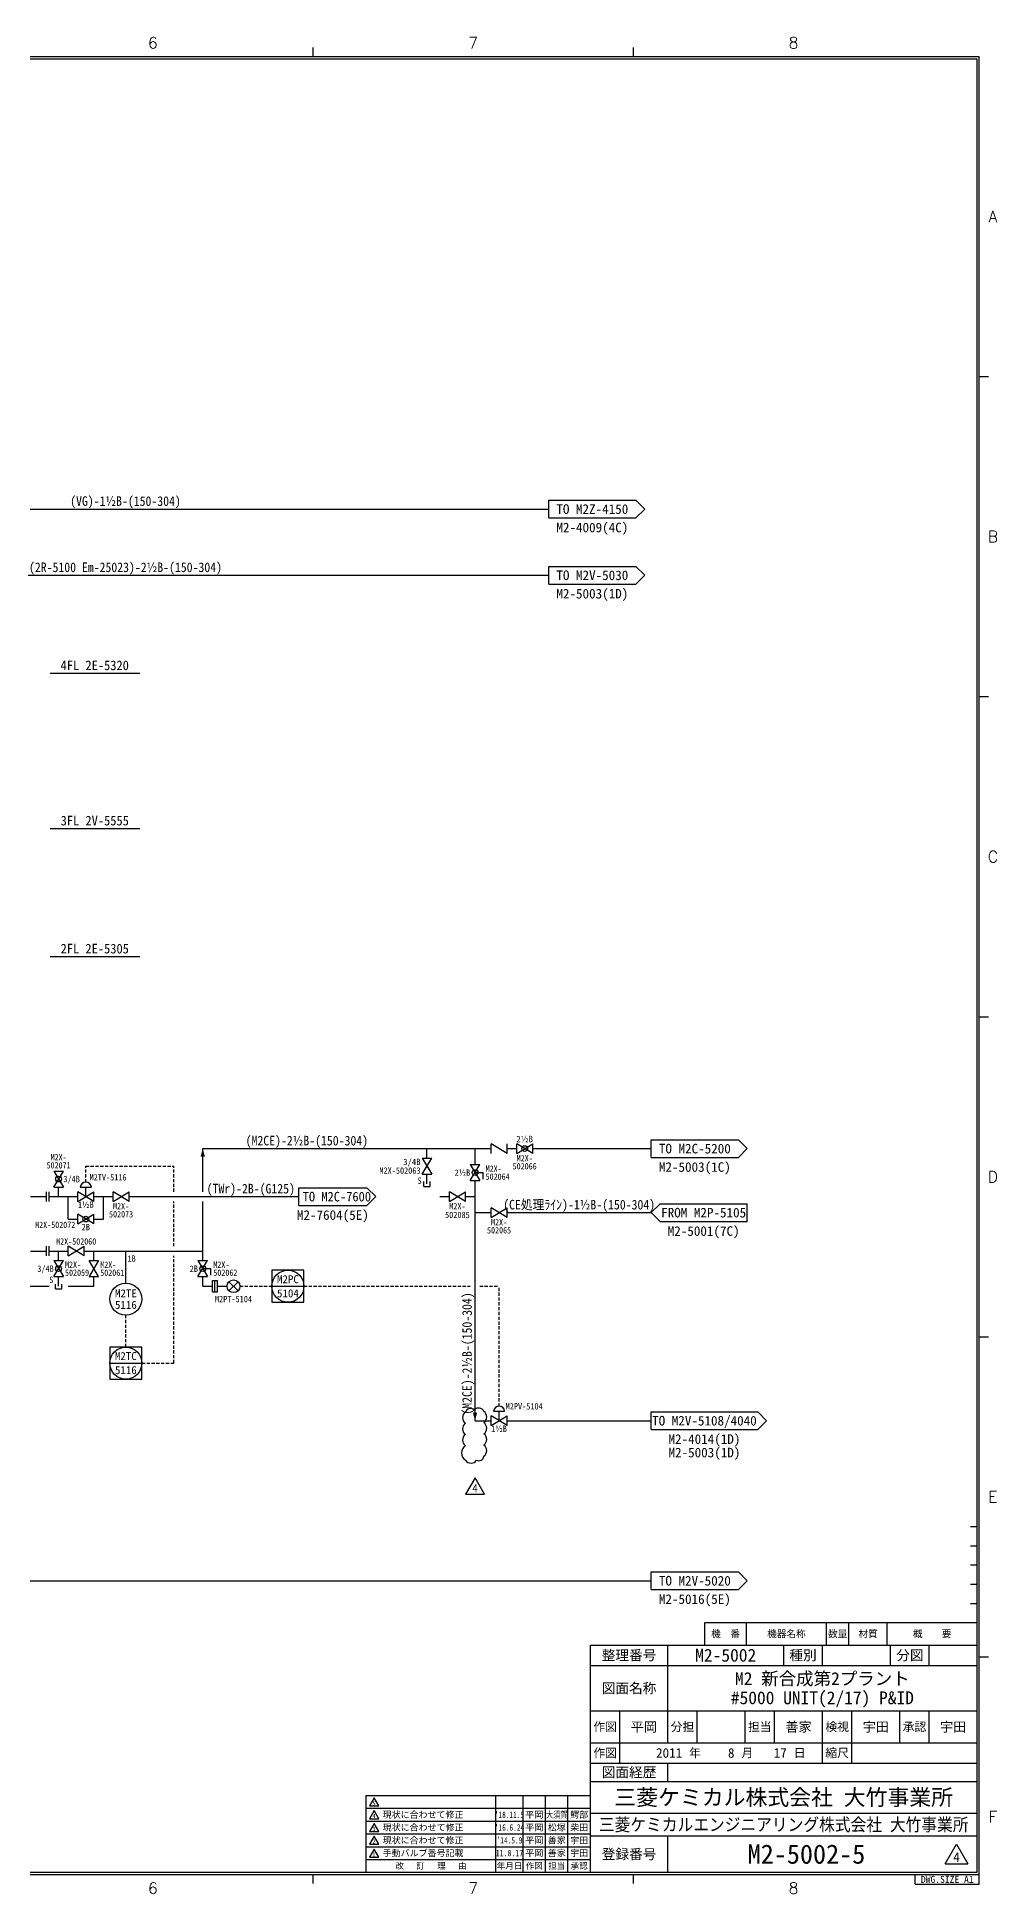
# Model space of a CAD drawing. Extents: x -5 to 813, y -6 to 574.
# Drawn here: x 514 to 813, y -6 to 574 of the extents above; entities that cross this region are included whole.
import ezdxf
from ezdxf.enums import TextEntityAlignment as Align

# ---------------------------------------------------------------- set-up
doc = ezdxf.new("R2010")
doc.units = 0
doc.header["$LTSCALE"] = 8
doc.linetypes.add('HIDDEN2', pattern=[0.1875, 0.125, -0.0625])
for name, color, linetype in [('1', 7, 'CONTINUOUS'), ('10', 7, 'CONTINUOUS'), ('2', 7, 'CONTINUOUS'), ('4', 7, 'CONTINUOUS'), ('5', 7, 'CONTINUOUS'), ('6', 2, 'CONTINUOUS'), ('7', 7, 'CONTINUOUS'), ('9', 1, 'CONTINUOUS'), ('FRAME', 2, 'CONTINUOUS'), ('FRAME @ 1', 2, 'CONTINUOUS')]:
    doc.layers.add(name, color=color, linetype=linetype)
doc.styles.add('SMP-SET', font='SIMPLEX.shx', dxfattribs={"bigfont": 'extfont.shx'})
doc.styles.get("Standard").update_dxf_attribs({"font": '', "width": 0.9})
doc.styles.add('図枠用', font='')
doc.styles.get('Standard').set_extended_font_data('MS Gothic')
doc.styles.get('図枠用').set_extended_font_data('MS Gothic')

# ---------------------------------------------------------------- blocks, each defined once
blk = doc.blocks.new('計測設備一般_現場')
at = {"layer": '2'}
blk.add_circle((625.98, 353.21), 5, dxfattribs=at)
for tag, p in [('TAG2', (625.98, 355.01)), ('TAG1', (625.98, 351.41))]:
    blk.add_attdef(tag, text='', height=2.5, dxfattribs=at).set_placement(p, align=Align.MIDDLE_CENTER)
blk = doc.blocks.new('CRT_計器室')
at = {"layer": '4'}
blk.add_line((520.83, 146.5), (530.83, 146.5), dxfattribs=at)
blk.add_lwpolyline([(520.83, 141.5), (530.83, 141.5), (530.83, 151.5), (520.83, 151.5)], close=True, dxfattribs=at)
blk.add_circle((525.83, 146.5), 5, dxfattribs=at)
for tag, p in [('TAG16', (525.83, 148.7)), ('TAG15', (525.83, 144.3))]:
    blk.add_attdef(tag, text='', height=2.5, dxfattribs=at).set_placement(p, align=Align.MIDDLE_CENTER)
blk = doc.blocks.new('FRAME')
at = {"layer": 'FRAME', "color": 4}
for p, q in [((600, 568), (600, 570.84)), ((700, 568), (700, 570.84)), ((807.98, 468), (810.82, 468)), ((807.98, 368), (810.82, 368)), ((807.98, 268), (810.82, 268)), ((807.98, 168), (810.82, 168)), ((686.57, 65.32), (807.27, 65.32)), ((807.98, 68), (810.82, 68)), ((686.57, 51.12), (807.27, 51.12)), ((686.57, 34.79), (807.27, 34.79)), ((686.57, 29.11), (807.27, 29.11)), ((710.71, 29.11), (710.71, 34.79)), ((616.57, 0.71), (616.57, 24.71)), ((686.57, 19.17), (807.27, 19.17)), ((686.57, 12.07), (807.27, 12.07)), ((710.71, 0.71), (710.71, 12.07)), ((616.57, 4.71), (686.57, 4.71)), ((600, -2.84), (600, 0)), ((700, -2.84), (700, 0))]:
    blk.add_line(p, q, dxfattribs=at)
at = {"layer": 'FRAME', "color": 2}
for p, q in [((0, 568), (807.98, 568)), ((0.71, 567.29), (807.27, 567.29)), ((807.27, 0.71), (807.27, 567.29)), ((807.98, 0), (807.98, 568)), ((0, 0), (807.98, 0)), ((0.71, 0.71), (807.27, 0.71))]:
    blk.add_line(p, q, dxfattribs=at)
at = {"layer": 'FRAME', "color": 7}
for p, q in [((805.27, 108.71), (807.27, 108.71)), ((805.27, 102.71), (807.27, 102.71)), ((805.27, 96.71), (807.27, 96.71)), ((805.27, 90.71), (807.27, 90.71)), ((805.27, 84.71), (807.27, 84.71)), ((735.27, 71.71), (735.27, 78.71)), ((760.27, 71.71), (760.27, 78.71)), ((767.27, 71.71), (767.27, 78.71)), ((779.27, 71.71), (779.27, 78.71)), ((710.71, 41.18), (710.71, 71.71)), ((746.92, 65.32), (746.92, 71.71)), ((758.99, 65.32), (758.99, 71.71)), ((780.29, 65.32), (780.29, 71.71)), ((792.36, 65.32), (792.36, 71.71)), ((695.8, 34.79), (695.8, 51.12)), ((719.94, 41.18), (719.94, 51.12)), ((734.85, 41.18), (734.85, 51.12)), ((744.08, 41.18), (744.08, 51.12)), ((758.99, 34.79), (758.99, 51.12)), ((768.22, 34.79), (768.22, 51.12)), ((783.13, 41.18), (783.13, 51.12)), ((792.36, 41.18), (792.36, 51.12)), ((686.57, 41.18), (807.27, 41.18)), ((616.57, 24.71), (686.57, 24.71)), ((619.02, 23.97), (617.57, 21.45)), ((620.48, 21.45), (619.02, 23.97)), ((657.07, 0.71), (657.07, 24.71)), ((665.57, 0.71), (665.57, 24.71)), ((672.57, 0.71), (672.57, 24.71)), ((679.57, 0.71), (679.57, 24.71)), ((616.57, 20.71), (686.57, 20.71)), ((617.57, 21.45), (620.48, 21.45)), ((619.02, 19.97), (617.57, 17.45)), ((617.57, 17.45), (620.48, 17.45)), ((620.48, 17.45), (619.02, 19.97)), ((616.57, 16.71), (686.57, 16.71)), ((616.57, 12.71), (686.57, 12.71)), ((619.02, 15.97), (617.57, 13.45)), ((617.57, 13.45), (620.48, 13.45)), ((619.02, 11.97), (617.57, 9.45)), ((620.48, 13.45), (619.02, 15.97)), ((620.48, 9.45), (619.02, 11.97)), ((616.57, 8.71), (686.57, 8.71)), ((617.57, 9.45), (620.48, 9.45)), ((619.02, 7.97), (617.57, 5.45)), ((620.48, 5.45), (619.02, 7.97)), ((797.33, 3.32), (800.88, 9.46)), ((800.88, 9.46), (804.43, 3.32)), ((617.57, 5.45), (620.48, 5.45)), ((797.33, 3.32), (804.43, 3.32)), ((787.98, -3), (787.98, 0)), ((787.98, -3), (807.98, -3)), ((807.98, -3), (807.98, 0))]:
    blk.add_line(p, q, dxfattribs=at)
at = {"layer": 'FRAME', "color": 3}
for p, q in [((722.27, 78.71), (807.27, 78.71)), ((722.27, 71.71), (722.27, 78.71)), ((686.57, 71.71), (807.27, 71.71)), ((686.57, 0.71), (686.57, 71.71))]:
    blk.add_line(p, q, dxfattribs=at)
at = {"layer": 'FRAME', "color": 4, "style": 'SMP-SET'}
for s, p in [('6', (550, 572.26)), ('7', (650, 572.26)), ('8', (750, 572.26)), ('A', (812.24, 518)), ('B', (812.24, 418)), ('C', (812.24, 318)), ('D', (812.24, 218)), ('E', (812.24, 118)), ('F', (812.24, 18)), ('6', (550, -4.26)), ('7', (650, -4.26)), ('8', (750, -4.26))]:
    blk.add_text(s, height=3.55, dxfattribs=at).set_placement(p, align=Align.MIDDLE_CENTER)
at = {"layer": 'FRAME', "color": 7, "style": '図枠用'}
for s, height, p in [('機  番', 2.2, (728.77, 75.21)), ('機器名称', 2.2, (747.77, 75.21)), ('数量', 2.2, (763.77, 75.21)), ('材質', 2.2, (773.27, 75.21)), ('概    要', 2.2, (793.27, 75.21)), ('整理番号', 3.124, (698.64, 68.52)), ('種別', 3.124, (752.96, 68.52)), ('分図', 3.124, (786.33, 68.52)), ('図面名称', 3.124, (698.64, 58.22)), ('作図', 2.698, (691.19, 46.15)), ('分担', 2.698, (715.33, 46.15)), ('担当', 2.698, (739.47, 46.15)), ('検視', 2.698, (763.61, 46.15)), ('承認', 2.698, (787.75, 46.15)), ('作図', 2.698, (691.19, 37.99)), ('年', 2.7, (719.23, 37.99)), ('月', 2.7, (735.56, 37.99)), ('日', 2.7, (751.89, 37.99)), ('縮尺', 2.698, (763.61, 37.99)), ('図面経歴', 3.124, (698.64, 31.95)), ('5', 1.3, (619.02, 22.29)), ('4', 1.3, (619.02, 18.29)), ('3', 1.3, (619.02, 14.29)), ('2', 1.3, (619.02, 10.29)), ('1', 1.3, (619.02, 6.29)), ('登録番号', 3.124, (698.64, 6.39)), ('改   訂   理   由', 1.9, (636.82, 2.71)), ('年月日', 1.9, (661.32, 2.71)), ('作図', 1.9, (669.07, 2.71)), ('担当', 1.9, (676.07, 2.71)), ('承認', 1.9, (683.07, 2.71)), ('DWG.SIZE A1', 2.2, (797.98, -1.5))]:
    blk.add_text(s, height=height, dxfattribs=at).set_placement(p, align=Align.MIDDLE_CENTER)
at = {"layer": 'FRAME', "color": 7}
for s, height, p in [('M2-5002', 4, (728.82, 68.52)), ('M2 新合成第2プラント', 4, (758.99, 61.22)), ('#5000 UNIT(2/17) P&ID', 4, (758.99, 55.22)), ('平岡', 3, (703.26, 46.15)), ('善家', 3, (751.54, 46.15)), ('宇田', 3, (775.68, 46.15)), ('宇田', 3, (799.82, 46.15)), ('平岡', 2, (669.07, 18.71)), ('鰐部', 2, (683.07, 18.71)), ('平岡', 2, (669.07, 14.71)), ('平岡', 2, (669.07, 10.71)), ('松塚', 2, (676.07, 14.71)), ('善家', 2, (676.07, 10.71)), ('柴田', 2, (683.07, 14.71)), ('宇田', 2, (683.07, 10.71)), ('平岡', 2, (669.07, 6.71)), ('善家', 2, (676.07, 6.71)), ('宇田', 2, (683.07, 6.71)), ('4', 3, (800.88, 5.42))]:
    blk.add_text(s, height=height, dxfattribs=at).set_placement(p, align=Align.MIDDLE_CENTER)
for s, p in [('2011', (715.23, 37.99)), ('2011', (715.23, 37.99)), ('8', (731.56, 37.99)), ('17', (747.89, 37.99))]:
    blk.add_text(s, height=3, dxfattribs=at).set_placement(p, align=Align.MIDDLE_RIGHT)
at = {"layer": 'FRAME', "color": 3, "style": '図枠用'}
blk.add_text('三菱ケミカル株式会社 大竹事業所', height=5, dxfattribs=at).set_placement((746.92, 24.14), align=Align.MIDDLE_CENTER)
at = {"layer": 'FRAME', "color": 7}
for s, p in [('現状に合わせて修正', (621.75, 18.71)), ('現状に合わせて修正', (621.75, 14.71)), ('現状に合わせて修正', (621.75, 10.71)), ('手動バルブ番号記載', (621.75, 6.71))]:
    blk.add_text(s, height=2, dxfattribs=at).set_placement(p, align=Align.MIDDLE_LEFT)
for s, width, p in [("'18.11.5", 0.7, (661.32, 18.71)), ('大須賀', 0.8, (676.07, 18.71)), ("'16.6.24", 0.7, (661.32, 14.71)), ("'14.5.9", 0.7, (661.32, 10.71)), ('11.8.17', 0.75, (661.32, 6.71))]:
    blk.add_text(s, height=2, dxfattribs=dict(at, width=width)).set_placement(p, align=Align.MIDDLE_CENTER)
at = {"layer": 'FRAME', "color": 3, "style": '図枠用', "width": 0.9}
blk.add_text('三菱ケミカルエンジニアリング株式会社 大竹事業所', height=4, dxfattribs=at).set_placement((746.92, 15.62), align=Align.MIDDLE_CENTER)
at = {"layer": 'FRAME'}
blk.add_text('M2-5002-5', height=6, dxfattribs=at).set_placement((754.02, 6.39), align=Align.MIDDLE_CENTER)

msp = doc.modelspace()

# ---------------------------------------------------------------- linework, layer by layer
at = {"layer": '1'}
for p, q in [((517.96, 375.29), (545.87, 375.29)), ((517.96, 326.79), (545.87, 326.79)), ((517.96, 286.79), (545.87, 286.79)), ((511.76, 211.79), (516.76, 211.79)), ((516.76, 210.29), (516.76, 213.29)), ((511.76, 194.79), (516.76, 194.79)), ((516.76, 193.29), (516.76, 196.29))]:
    msp.add_line(p, q, dxfattribs=at)
at = {"layer": '2'}
msp.add_line((541.56, 184.79), (541.56, 194.79), dxfattribs=at)
at = {"layer": '4', "linetype": 'HIDDEN2'}
for p, q in [((529.06, 216.29), (529.06, 221.29)), ((529.06, 221.29), (556.56, 221.29)), ((556.56, 213.29), (556.56, 221.29)), ((556.56, 196.29), (556.56, 210.29)), ((556.56, 159.79), (556.56, 193.29)), ((577.16, 183.79), (587.16, 183.79)), ((597.16, 183.79), (649.06, 183.79)), ((652.06, 183.79), (658.06, 183.79)), ((658.06, 146.29), (658.06, 183.79)), ((541.56, 164.79), (541.56, 174.79)), ((546.56, 159.79), (556.56, 159.79))]:
    msp.add_line(p, q, dxfattribs=at)
at = {"layer": '4'}
for p, q in [((576.57, 185.2), (573.74, 182.37)), ((573.74, 185.2), (576.57, 182.37))]:
    msp.add_line(p, q, dxfattribs=at)
msp.add_circle((575.16, 183.79), 2, dxfattribs=at)
at = {"layer": '5'}
for p, q in [((635.56, 223.79), (635.56, 226.79)), ((634.06, 223.79), (637.06, 223.79)), ((634.06, 223.79), (637.06, 218.79)), ((634.06, 218.79), (637.06, 223.79)), ((519.06, 219.79), (522.06, 219.79)), ((519.06, 219.79), (522.06, 214.79)), ((519.06, 214.79), (522.06, 219.79)), ((519.06, 214.79), (522.06, 214.79)), ((520.56, 211.79), (520.56, 214.79)), ((527.31, 214.79), (530.81, 214.79)), ((529.06, 211.79), (529.06, 214.79)), ((634.06, 218.79), (637.06, 218.79)), ((634.56, 214.99), (634.56, 216.49)), ((634.56, 214.99), (636.56, 214.99)), ((635.56, 215.79), (635.56, 218.79)), ((636.56, 214.99), (636.56, 216.49)), ((517.56, 210.29), (517.56, 213.29)), ((517.56, 211.79), (526.56, 211.79)), ((523.56, 204.79), (523.56, 211.79)), ((526.56, 210.29), (526.56, 213.29)), ((526.56, 210.29), (531.56, 213.29)), ((531.56, 210.29), (526.56, 213.29)), ((531.56, 210.29), (531.56, 213.29)), ((531.56, 211.79), (537.56, 211.79)), ((534.56, 204.79), (534.56, 211.79)), ((537.56, 210.29), (537.56, 213.29)), ((537.56, 210.29), (542.56, 213.29)), ((542.56, 210.29), (537.56, 213.29)), ((542.56, 210.29), (542.56, 213.29)), ((542.56, 211.79), (595.56, 211.79)), ((595.56, 214.54), (616.81, 214.54)), ((595.56, 209.04), (595.56, 214.54)), ((595.56, 209.04), (616.81, 209.04)), ((616.81, 214.54), (619.56, 211.79)), ((619.56, 211.79), (616.81, 209.04)), ((523.56, 204.79), (526.56, 204.79)), ((526.56, 203.29), (526.56, 206.29)), ((526.56, 203.29), (531.56, 206.29)), ((531.56, 203.29), (526.56, 206.29)), ((531.56, 203.29), (531.56, 206.29)), ((531.56, 204.79), (534.56, 204.79)), ((519.06, 191.79), (522.06, 191.79)), ((519.06, 191.79), (522.06, 186.79)), ((519.06, 186.79), (522.06, 191.79)), ((520.56, 191.79), (520.56, 194.79)), ((519.06, 186.79), (522.06, 186.79)), ((520.56, 183.79), (520.56, 186.79)), ((519.56, 182.99), (519.56, 184.49)), ((519.56, 182.99), (521.56, 182.99)), ((521.56, 182.99), (521.56, 184.49))]:
    msp.add_line(p, q, dxfattribs=at)
for centre in [(520.56, 217.29), (529.06, 204.79), (520.56, 189.29)]:
    msp.add_circle(centre, 0.9, dxfattribs=at)
msp.add_arc((529.06, 214.52), 1.77, 8.79741, 171.20259, dxfattribs=at)
at = {"layer": '6', "color": 7}
for p, q in [((673.56, 429.34), (700.81, 429.34)), ((673.56, 423.84), (673.56, 429.34)), ((703.56, 426.59), (700.81, 429.34)), ((673.56, 423.84), (700.81, 423.84)), ((700.81, 423.84), (703.56, 426.59)), ((673.56, 408.66), (700.81, 408.66)), ((673.56, 403.16), (673.56, 408.66)), ((703.56, 405.91), (700.81, 408.66)), ((673.56, 403.16), (700.81, 403.16)), ((700.81, 403.16), (703.56, 405.91)), ((655.56, 225.29), (655.56, 228.29)), ((660.56, 225.29), (655.56, 228.29)), ((660.56, 225.29), (660.56, 228.29)), ((663.56, 225.29), (668.56, 228.29)), ((668.56, 225.29), (663.56, 228.29)), ((663.56, 225.29), (663.56, 228.29)), ((668.56, 225.29), (668.56, 228.29)), ((705.56, 229.54), (732.81, 229.54)), ((705.56, 224.04), (705.56, 229.54)), ((735.56, 226.79), (732.81, 229.54)), ((732.81, 224.04), (735.56, 226.79)), ((649.06, 221.79), (652.06, 221.79)), ((649.06, 221.79), (652.06, 216.79)), ((649.06, 216.79), (652.06, 221.79)), ((705.56, 224.04), (732.81, 224.04)), ((649.06, 216.79), (652.06, 216.79)), ((650.56, 219.29), (653.06, 219.29)), ((653.06, 217.29), (653.06, 219.29)), ((642.56, 210.29), (642.56, 213.29)), ((642.56, 210.29), (647.56, 213.29)), ((647.56, 210.29), (642.56, 213.29)), ((647.56, 210.29), (647.56, 213.29)), ((705.56, 206.79), (708.31, 209.54)), ((708.31, 209.54), (735.56, 209.54)), ((735.56, 204.04), (735.56, 209.54)), ((655.56, 205.29), (655.56, 208.29)), ((655.56, 205.29), (660.56, 208.29)), ((660.56, 205.29), (655.56, 208.29)), ((660.56, 205.29), (660.56, 208.29)), ((708.31, 204.04), (705.56, 206.79)), ((708.31, 204.04), (735.56, 204.04)), ((517.56, 193.29), (517.56, 196.29)), ((523.56, 193.29), (523.56, 196.29)), ((523.56, 193.29), (528.56, 196.29)), ((528.56, 193.29), (523.56, 196.29)), ((528.56, 193.29), (528.56, 196.29)), ((530.06, 191.79), (533.06, 191.79)), ((533.06, 191.79), (530.06, 186.79)), ((533.06, 186.79), (530.06, 191.79)), ((564.06, 191.79), (567.06, 191.79)), ((564.06, 191.79), (567.06, 186.79)), ((564.06, 186.79), (567.06, 191.79)), ((530.06, 186.79), (533.06, 186.79)), ((564.06, 186.79), (567.06, 186.79)), ((565.56, 189.29), (568.06, 189.29)), ((568.06, 187.29), (568.06, 189.29)), ((568.56, 182.04), (568.56, 185.54)), ((568.56, 185.54), (570.16, 185.54)), ((568.56, 182.04), (570.16, 182.04)), ((569.36, 182.04), (569.36, 185.54)), ((570.16, 182.04), (570.16, 185.54)), ((655.56, 140.29), (655.56, 143.29)), ((655.56, 140.29), (660.56, 143.29)), ((660.56, 140.29), (655.56, 143.29)), ((656.31, 144.79), (659.81, 144.79)), ((658.06, 141.79), (658.06, 144.79)), ((660.56, 140.29), (660.56, 143.29)), ((705.56, 144.54), (738.81, 144.54)), ((705.56, 139.04), (705.56, 144.54)), ((741.56, 141.79), (738.81, 144.54)), ((738.81, 139.04), (741.56, 141.79)), ((705.56, 139.04), (738.81, 139.04)), ((705.56, 94.54), (732.81, 94.54)), ((705.56, 89.04), (705.56, 94.54)), ((735.56, 91.79), (732.81, 94.54)), ((705.56, 89.04), (732.81, 89.04)), ((732.81, 89.04), (735.56, 91.79))]:
    msp.add_line(p, q, dxfattribs=at)
at = {"layer": '6'}
for p, q in [((407.35, 426.59), (673.56, 426.59)), ((409.32, 405.91), (673.56, 405.91)), ((565.56, 213.29), (565.56, 226.79)), ((565.56, 226.79), (655.56, 226.79)), ((650.56, 221.79), (650.56, 226.79)), ((660.56, 226.79), (663.56, 226.79)), ((668.56, 226.79), (705.56, 226.79)), ((650.56, 211.79), (650.56, 216.79)), ((565.56, 191.79), (565.56, 210.29)), ((639.56, 211.79), (642.56, 211.79)), ((647.56, 211.79), (650.56, 211.79)), ((650.56, 141.79), (650.56, 211.79)), ((650.56, 206.79), (655.56, 206.79)), ((660.56, 206.79), (705.56, 206.79)), ((517.56, 194.79), (523.56, 194.79)), ((528.56, 194.79), (565.56, 194.79)), ((531.56, 191.79), (531.56, 194.79)), ((531.56, 183.79), (531.56, 186.79)), ((565.56, 183.79), (565.56, 186.79)), ((459.96, 183.79), (517.56, 183.79)), ((523.56, 183.79), (531.56, 183.79)), ((565.56, 183.79), (568.56, 183.79)), ((570.16, 183.79), (573.16, 183.79)), ((650.56, 141.79), (655.56, 141.79)), ((660.56, 141.79), (705.56, 141.79)), ((418.96, 91.79), (705.56, 91.79))]:
    msp.add_line(p, q, dxfattribs=at)
at = {"layer": '6', "color": 7}
for centre in [(666.06, 226.79), (650.56, 219.29), (565.56, 189.29)]:
    msp.add_circle(centre, 0.9, dxfattribs=at)
msp.add_arc((658.06, 144.52), 1.77, 8.79741, 171.20259, dxfattribs=at)
for points in [[(564.89, 224.29), (565.56, 226.79), (566.23, 224.29)], [(651.23, 144.29), (650.56, 141.79), (649.89, 144.29)]]:
    msp.add_solid(points, dxfattribs=at)
at = {"layer": '9'}
msp.add_lwpolyline([(647.56, 129.45, 0.520567), (651.06, 129.45, 0.520567), (653.31, 130.69, 0.520567), (653.31, 134.19, 0.520567), (653.31, 137.69, 0.520567), (653.31, 141.19, 0.520567), (653.31, 144.69, 0.520567), (650.33, 145.21, 0.520567), (647.56, 144.48, 0.520567), (647.56, 140.98, 0.520567), (647.56, 137.48, 0.520567), (647.56, 133.98, 0.520567)], format="xyb", close=True, dxfattribs=at)
at = {"layer": '9', "color": 7}
msp.add_lwpolyline([(647.56, 118.79), (653.56, 118.79), (650.56, 123.99)], close=True, dxfattribs=at)

# ---------------------------------------------------------------- block references
at = {"layer": '2'}
msp.add_blockref('計測設備一般_現場', (-84.42, -173.43), dxfattribs=at).add_auto_attribs({'TAG2': 'M2TE', 'TAG1': '5116'})
at = {"layer": '4'}
for p, values in [((66.32, 37.29), {'TAG16': 'M2PC', 'TAG15': '5104'}), ((15.72, 13.29), {'TAG16': 'M2TC', 'TAG15': '5116'})]:
    msp.add_blockref('CRT_計器室', p, dxfattribs=at).add_auto_attribs(values)
at = {"layer": 'FRAME @ 1'}
msp.add_blockref('FRAME', (0, 0), dxfattribs=at)

# ---------------------------------------------------------------- texts
at = {"layer": '1', "width": 0.95}
for s, p in [('4FL 2E-5320', (531.84, 377.77)), ('3FL 2V-5555', (531.84, 329.27)), ('2FL 2E-5305', (531.84, 289.27))]:
    msp.add_text(s, height=3, dxfattribs=at).set_placement(p, align=Align.MIDDLE_CENTER)
at = {"layer": '10'}
for s, width, p in [('502071', 0.8, (520.56, 221.59)), ('M2X-', 0.8, (520.56, 224.09)), ('502066', 0.8, (666.06, 221.29)), ('M2X-', 0.8, (666.06, 223.79)), ('M2X-', 0.8, (540.06, 208.79)), ('M2X-', 0.9, (645.06, 208.79)), ('502073', 0.8, (540.06, 206.29)), ('502085', 0.9, (645.06, 206.09)), ('M2X-', 0.8, (658.06, 203.79)), ('M2X-502060', 0.8, (526.06, 197.79)), ('502065', 0.8, (658.06, 201.29))]:
    msp.add_text(s, height=2, dxfattribs=dict(at, width=width)).set_placement(p, align=Align.MIDDLE_CENTER)
for s, width, p in [('M2X-502063', 0.9, (633.56, 219.94)), ('M2X-502072', 0.8, (525.76, 202.99))]:
    msp.add_text(s, height=2, dxfattribs=dict(at, width=width)).set_placement(p, align=Align.MIDDLE_RIGHT)
at = {"layer": '10', "width": 0.8}
for s, p in [('M2X-', (653.86, 220.54)), ('502064', (653.86, 218.04)), ('M2X-', (522.56, 190.54)), ('M2X-', (533.56, 190.54)), ('M2X-', (568.86, 190.54)), ('502059', (522.56, 188.04)), ('502061', (533.56, 188.04)), ('502062', (568.86, 188.04))]:
    msp.add_text(s, height=2, dxfattribs=at).set_placement(p, align=Align.MIDDLE_LEFT)
at = {"layer": '2', "width": 0.95}
msp.add_text('1B', height=2, dxfattribs=at).set_placement((542.06, 192.44), align=Align.MIDDLE_LEFT)
at = {"layer": '4', "width": 0.9}
msp.add_text('M2PT-5104', height=2, dxfattribs=at).set_placement((575.16, 179.79), align=Align.MIDDLE_CENTER)
at = {"layer": '5'}
msp.add_text('3/4B', height=2, dxfattribs=at).set_placement((633.56, 222.64), align=Align.MIDDLE_RIGHT)
for s, height, width, p in [('3/4B', 2, 0.9, (522.06, 217.29)), ('TO M2C-7600', 3, 0.95, (596.76, 211.79))]:
    msp.add_text(s, height=height, dxfattribs=dict(at, width=width)).set_placement(p, align=Align.MIDDLE_LEFT)
at = {"layer": '5', "width": 0.9}
for s, height, p in [('M2TV-5116', 2, (536.01, 217.84)), ('(TWr)-2B-(G125)', 3, (580.56, 214.29)), ('S', 2, (633.26, 216.79)), ('1½B', 2, (529.06, 209.29)), ('2B', 2, (529.06, 202.29)), ('S', 2, (518.26, 185.79))]:
    msp.add_text(s, height=height, dxfattribs=at).set_placement(p, align=Align.MIDDLE_CENTER)
at = {"layer": '5'}
msp.add_text('M2-7604(5E)', height=3, dxfattribs=at).set_placement((606.18, 206.04), align=Align.MIDDLE_CENTER)
at = {"layer": '7', "width": 0.9}
for s, height, p in [('(VG)-1½B-(150-304)', 3, (541.44, 429.09)), ('(2R-5100 Em-25023)-2½B-(150-304)', 3, (541.44, 408.41)), ('(M2CE)-2½B-(150-304)', 3, (598.06, 229.29)), ('(CE処理ﾗｲﾝ)-1½B-(150-304)', 3, (683.06, 209.29)), ('M2PV-5104', 2, (665.91, 146.29)), ('1½B', 2, (658.06, 139.29))]:
    msp.add_text(s, height=height, dxfattribs=at).set_placement(p, align=Align.MIDDLE_CENTER)
at = {"layer": '7'}
for s, height, p in [('TO M2Z-4150', 3, (687.18, 426.59)), ('M2-4009(4C)', 3, (687.18, 420.84)), ('TO M2V-5030', 3, (687.18, 405.91)), ('M2-5003(1D)', 3, (687.18, 400.16)), ('2½B', 2, (666.06, 229.79)), ('TO M2C-5200', 3, (719.18, 226.79)), ('M2-5003(1C)', 3, (719.18, 221.04)), ('FROM M2P-5105', 3, (721.93, 206.79)), ('M2-5001(7C)', 3, (721.93, 201.04)), ('TO M2V-5108/4040', 3, (722.18, 141.79)), ('M2-4014(1D)', 3, (722.18, 136.04)), ('M2-5003(1D)', 3, (722.18, 131.84)), ('TO M2V-5020', 3, (719.18, 91.79)), ('M2-5016(5E)', 3, (719.18, 86.04))]:
    msp.add_text(s, height=height, dxfattribs=at).set_placement(p, align=Align.MIDDLE_CENTER)
for s, width, p in [('2½B', 0.9, (649.06, 219.29)), ('3/4B', 0.95, (519.06, 189.29)), ('2B', 0.9, (564.06, 189.29))]:
    msp.add_text(s, height=2, dxfattribs=dict(at, width=width)).set_placement(p, align=Align.MIDDLE_RIGHT)
at = {"layer": '7', "width": 0.9}
msp.add_text('(M2CE)-2½B-(150-304)', height=3, rotation=90, dxfattribs=at).set_placement((648.06, 162.79), align=Align.MIDDLE_CENTER)
at = {"layer": '9', "color": 7}
msp.add_text('4', height=2.5, dxfattribs=at).set_placement((650.56, 120.69), align=Align.MIDDLE_CENTER)

doc.saveas('drawing.dxf')
